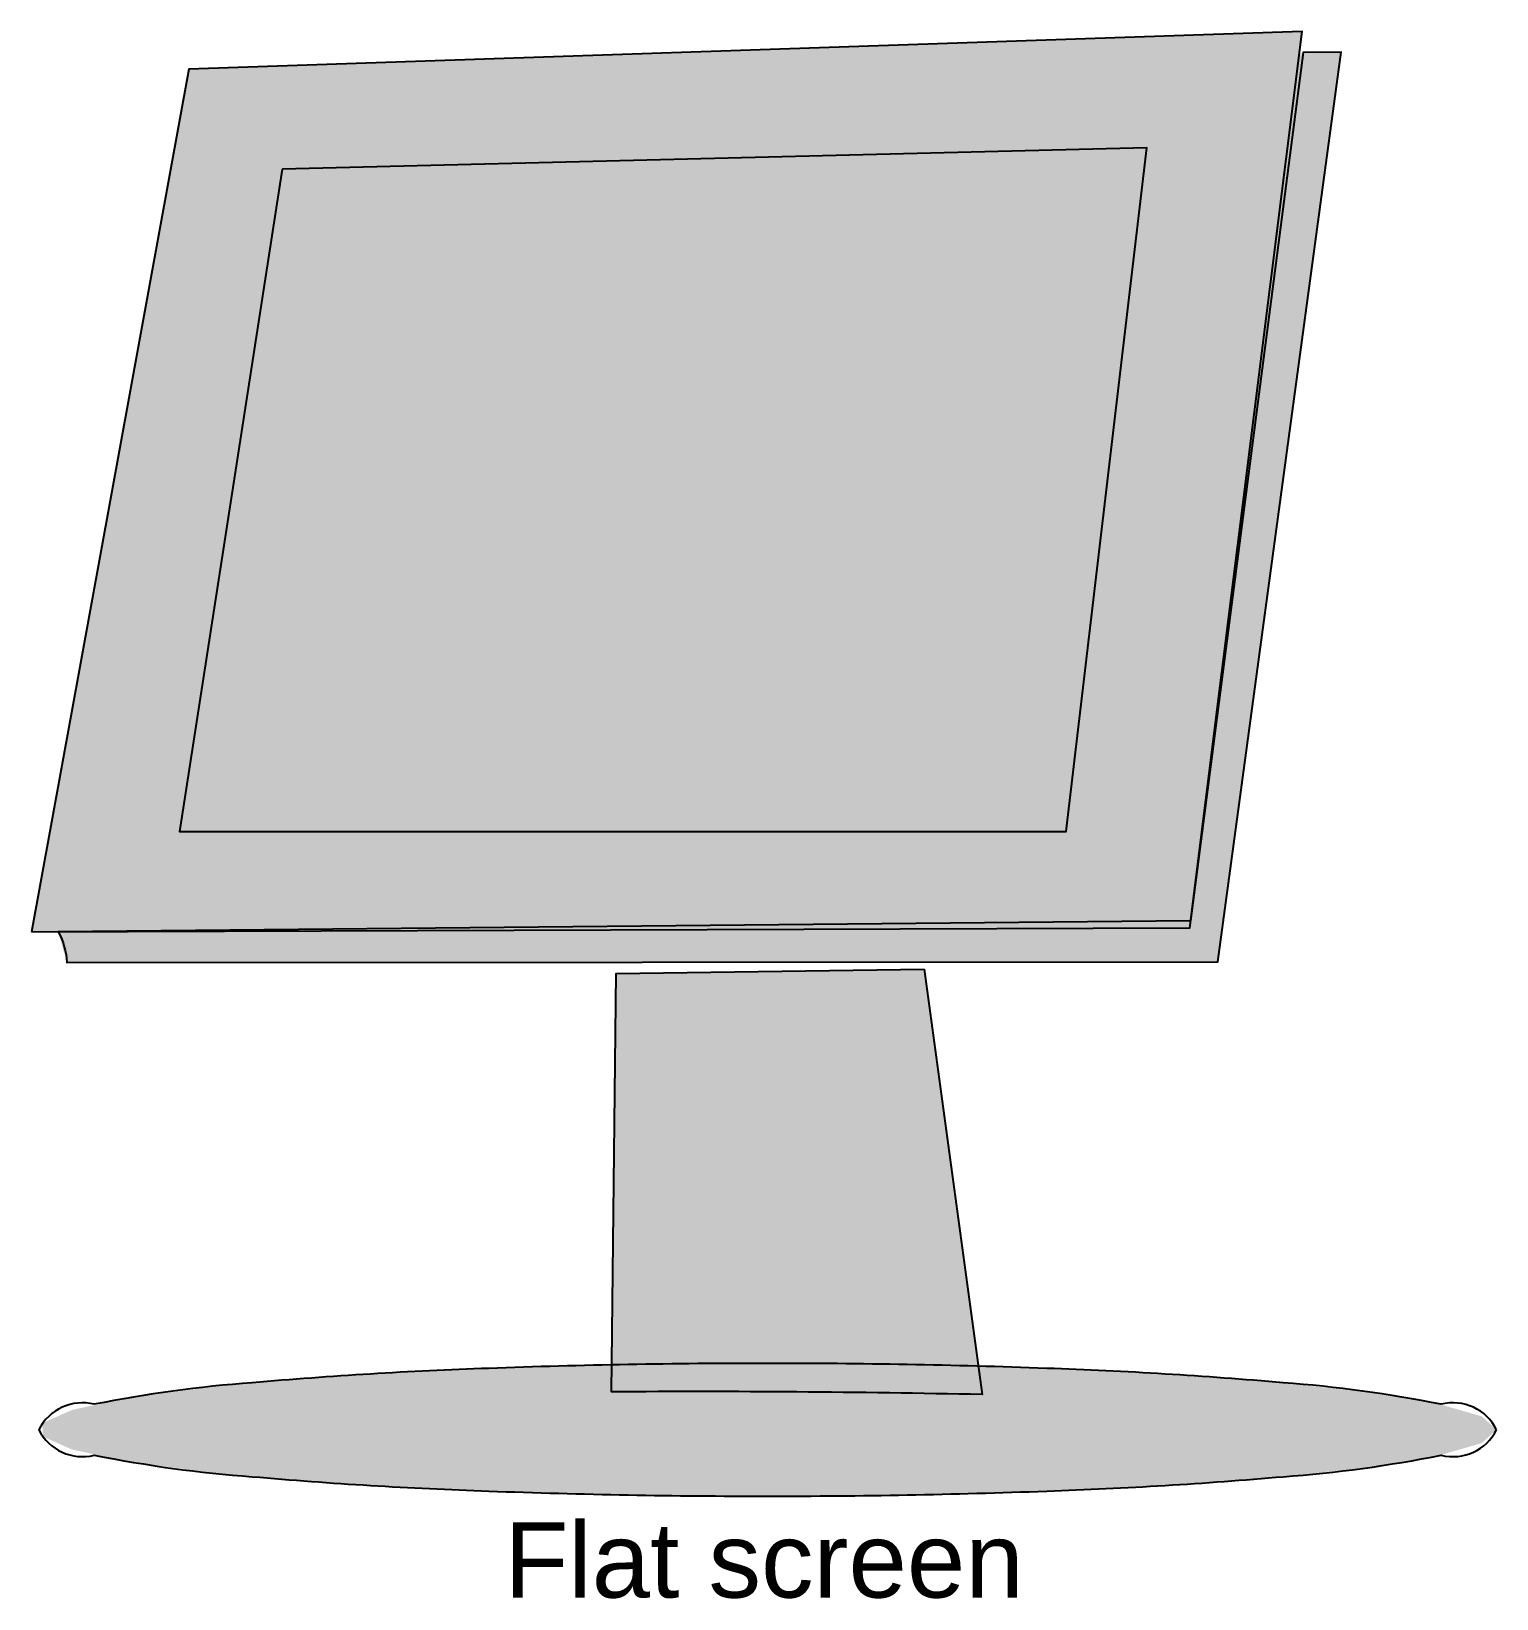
# Model space of a CAD drawing. Extents: x 2.66 to 4.82, y 3.39 to 5.71.
import ezdxf
from ezdxf.enums import TextEntityAlignment as Align

# ---------------------------------------------------------------- set-up
doc = ezdxf.new("R2010")
doc.units = 0
doc.header["$MEASUREMENT"] = 0
doc.layers.add('NETWORK', color=7, linetype='CONTINUOUS')
doc.styles.add('_NET_TEXT', font='arial.ttf')
doc.styles.get("Standard").update_dxf_attribs({"font": 'txt.shx'})

# ---------------------------------------------------------------- blocks, each defined once
blk = doc.blocks.new('FLAT_SCREEN_MONITOR', base_point=(3.740157, 4.625984))
at = {"layer": 'NETWORK', "color": 7, "linetype": 'CONTINUOUS'}
for points in [[(2.65748, 4.37738), (4.369359, 4.3835), (4.535591, 5.708661), (2.890404, 5.65263)], [(3.028025, 5.504744), (2.876538, 4.52587), (4.186757, 4.52587), (4.305796, 5.536612)]]:
    blk.add_lwpolyline(points, close=True, dxfattribs=at)
for points in [[(2.697233, 4.377484, -0.115024), (2.709887, 4.332009), (4.410992, 4.332927), (4.59304, 5.677749), (4.5371, 5.677606), (4.370667, 4.393926)], [(3.976736, 4.322152), (4.062454, 3.693428, 0.006836), (3.5146, 3.697424), (3.521806, 4.316122)], [(4.822835, 3.641442, 0.352133), (4.740841, 3.678997, 0.031422), (4.507341, 3.710834, 0.013285), (4.157884, 3.732107, 0.00943), (3.745672, 3.739578, 0.00943), (3.333459, 3.732107, 0.013285), (2.984003, 3.710834, 0.031422), (2.750503, 3.678997, 0.352133), (2.668509, 3.641442, 0.352133), (2.750503, 3.603888, 0.031422), (2.984003, 3.57205, 0.013285), (3.333459, 3.550777, 0.00943), (3.745672, 3.543307, 0.00943), (4.157884, 3.550777, 0.013285), (4.507341, 3.57205, 0.031422), (4.740841, 3.603888, 0.352133)]]:
    blk.add_lwpolyline(points, format="xyb", close=True, dxfattribs=at)
at = {"layer": 'NETWORK', "color": 253}
for points in [[(4.369359, 4.3835), (4.535591, 5.708661), (2.890404, 5.65263)], [(2.709887, 4.332009), (4.410992, 4.332927), (4.59304, 5.677749)], [(2.709887, 4.332009), (4.59304, 5.677749), (4.5371, 5.677606)], [(2.709887, 4.332009), (4.5371, 5.677606), (4.370667, 4.393926)], [(4.369359, 4.3835), (2.890404, 5.65263), (2.65748, 4.37738)], [(2.876538, 4.52587), (4.186757, 4.52587), (4.305796, 5.536612)], [(2.876538, 4.52587), (4.305796, 5.536612), (3.028025, 5.504744)], [(2.709887, 4.332009), (4.370667, 4.393926), (2.697233, 4.377484)], [(4.062454, 3.693428), (3.5146, 3.697424), (3.521806, 4.316122)], [(4.062454, 3.693428), (3.521806, 4.316122), (3.976736, 4.322152)], [(4.800785, 3.661197), (3.475678, 3.736445), (3.271295, 3.729549)], [(4.800785, 3.661197), (3.691114, 3.739452), (3.475678, 3.736445)], [(4.800785, 3.661197), (3.908784, 3.738446), (3.691114, 3.739452)], [(4.800785, 3.661197), (4.119776, 3.733469), (3.908784, 3.738446)], [(4.800785, 3.661197), (4.315452, 3.724724), (4.119776, 3.733469)], [(4.800785, 3.661197), (3.086334, 3.719045), (2.928366, 3.705365)], [(4.800785, 3.661197), (3.271295, 3.729549), (3.086334, 3.719045)], [(4.800785, 3.661197), (4.487801, 3.71257), (4.315452, 3.724724)], [(4.800785, 3.661197), (4.629768, 3.697504), (4.487801, 3.71257)], [(4.800785, 3.661197), (2.803858, 3.689068), (2.717908, 3.67082)], [(4.800785, 3.661197), (2.928366, 3.705365), (2.803858, 3.689068)], [(4.800785, 3.661197), (4.735539, 3.680143), (4.629768, 3.697504)], [(4.800785, 3.661197), (2.717908, 3.67082), (2.674035, 3.651371)], [(4.800785, 3.661197), (2.674035, 3.651371), (2.674035, 3.631514)], [(4.800785, 3.661197), (2.674035, 3.631514), (2.717908, 3.612064)], [(4.800785, 3.661197), (2.717908, 3.612064), (2.803858, 3.593817)], [(4.800785, 3.661197), (2.803858, 3.593817), (2.928366, 3.57752)], [(4.800785, 3.661197), (2.928366, 3.57752), (3.086334, 3.563839)], [(4.800785, 3.661197), (3.086334, 3.563839), (3.271295, 3.553336)], [(4.800785, 3.661197), (3.271295, 3.553336), (3.475678, 3.54644)], [(4.800785, 3.661197), (3.475678, 3.54644), (3.691114, 3.543433)], [(4.800785, 3.661197), (3.691114, 3.543433), (3.908784, 3.544439)], [(4.800785, 3.661197), (3.908784, 3.544439), (4.119776, 3.549416)], [(4.800785, 3.661197), (4.119776, 3.549416), (4.315452, 3.55816)], [(4.800785, 3.661197), (4.315452, 3.55816), (4.487801, 3.570315)], [(4.800785, 3.661197), (4.487801, 3.570315), (4.629768, 3.585381)], [(4.800785, 3.661197), (4.629768, 3.585381), (4.735539, 3.602742)], [(4.800785, 3.661197), (4.735539, 3.602742), (4.800785, 3.621688)], [(4.800785, 3.661197), (4.800785, 3.621688), (4.822835, 3.641442)]]:
    blk.add_solid(points, dxfattribs=at)
at = {"layer": 'NETWORK', "color": 7, "style": '_NET_TEXT'}
blk.add_text('Flat screen', height=0.111111, dxfattribs=at).set_placement((3.740157, 3.448863), align=Align.MIDDLE_CENTER)
at = {"layer": 'NETWORK', "flags": 1}
for tag, p in [('MANUFACTURER', (3.740157, 52.250984)), ('PRODUCTNUMBER', (3.740157, 42.725984)), ('PARTNUMBER', (3.740157, 33.200984)), ('PRODUCTDESCRIPTION', (3.740157, 23.675984)), ('ASSETNUMBER', (3.740157, 14.150984)), ('SERIALNUMBER', (3.740157, 4.625984)), ('LOCATION', (3.740157, -4.899016)), ('BUILDING', (3.740157, -14.424016)), ('ROOM', (3.740157, -23.949016)), ('DEPARTMENT', (3.740157, -33.474016))]:
    blk.add_attdef(tag, p, '', height=6.35, dxfattribs=at)

msp = doc.modelspace()

# ---------------------------------------------------------------- block references
at = {"layer": 'NETWORK'}
msp.add_blockref('FLAT_SCREEN_MONITOR', (3.740157, 4.625984), dxfattribs=at)

doc.saveas('drawing.dxf')
